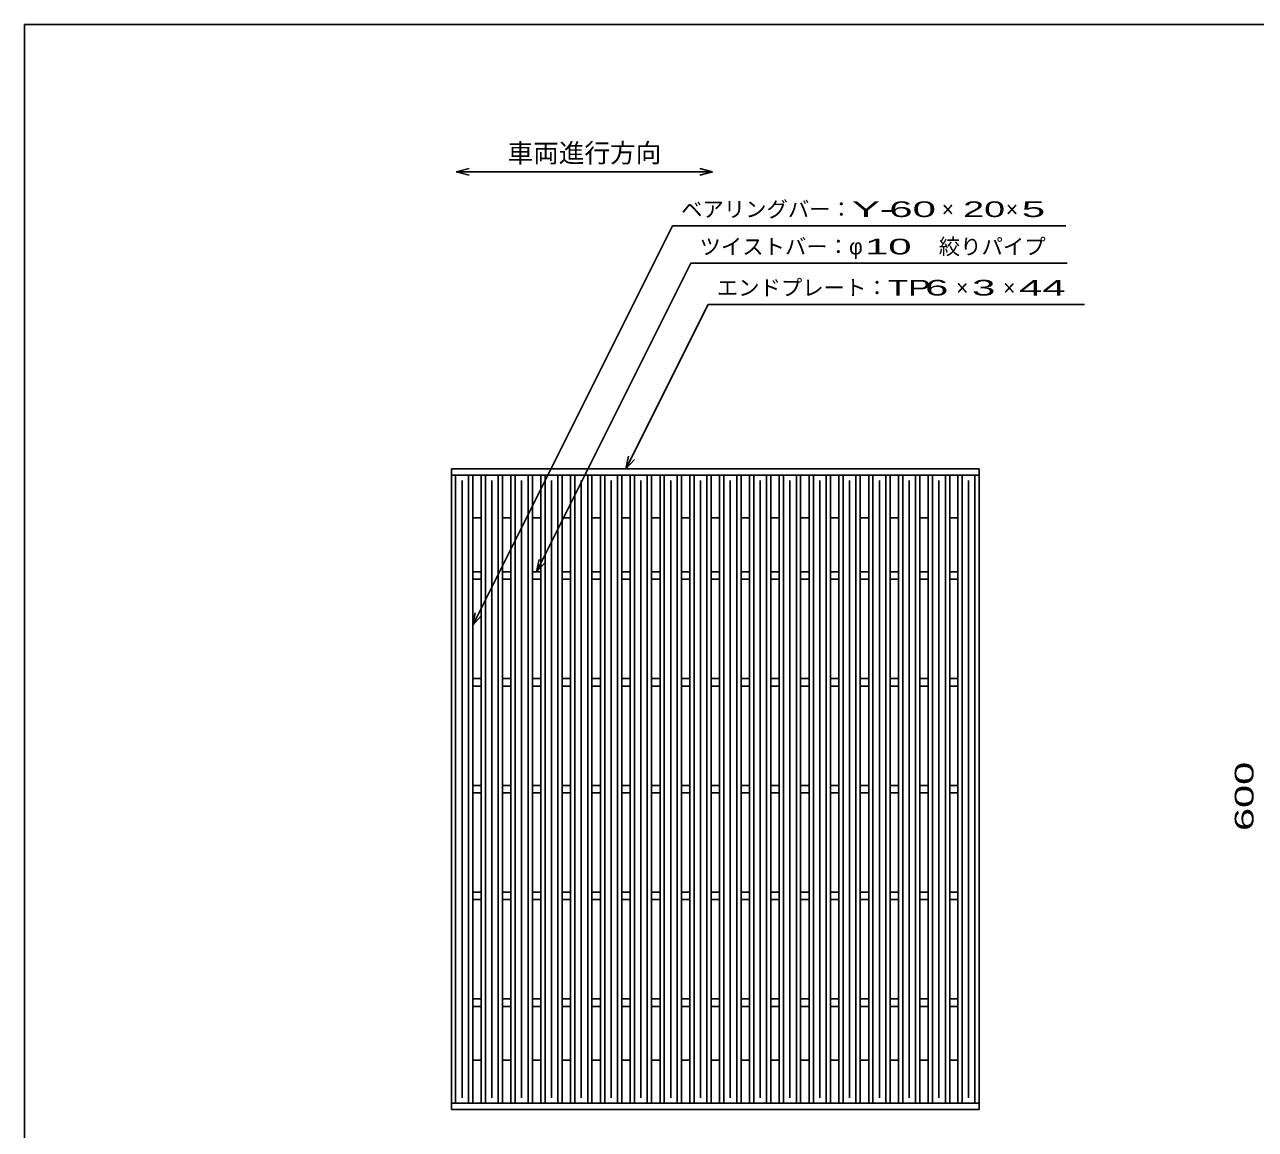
# Model space of a CAD drawing. Units: millimetres, scale not verified. Extents: x -1456 to 1385, y -1026 to 843.
# Drawn here: x -1383 to -231, y -192 to 843 of the extents above; entities that cross this region are included whole.
import ezdxf
from ezdxf.enums import TextEntityAlignment as Align

# ---------------------------------------------------------------- set-up
doc = ezdxf.new("R2010")
doc.units = ezdxf.units.MM
doc.header["$LTSCALE"] = 8
for name, color, linetype, lineweight in [('0_2', 150, 'Continuous', 25), ('16', 3, 'Continuous', 25), ('22', 2, 'Continuous', 25)]:
    doc.layers.add(name, color=color, linetype=linetype, lineweight=lineweight)
doc.styles.add('ベクトル', font='')
doc.styles.get('ベクトル').set_extended_font_data('ベクトル')

msp = doc.modelspace()

# ---------------------------------------------------------------- linework, layer by layer
at = {"layer": '0_2'}
for p, q in [((-1383.2, -917.2), (-1383.2, 842.8)), ((-1383.2, 842.8), (1384.8, 842.8))]:
    msp.add_line(p, q, dxfattribs=at)
at = {"layer": '0_2', "color": 4}
for p, q in [((-979.267, 704.967), (-967.267, 708.167)), ((-967.267, 701.767), (-979.267, 704.967)), ((-979.267, 704.967), (-739.267, 704.967)), ((-739.267, 704.967), (-751.267, 708.167)), ((-751.267, 701.767), (-739.267, 704.967))]:
    msp.add_line(p, q, dxfattribs=at)
at = {"layer": '16'}
for p, q in [((-983.8, 426.8), (-489.8, 426.8)), ((-983.8, 420.8), (-983.8, 426.8)), ((-489.8, 420.8), (-489.8, 426.8)), ((-983.8, 420.8), (-489.8, 420.8)), ((-983.8, -167.2), (-983.8, 420.8)), ((-983.8, 420.8), (-963.8, 420.8)), ((-979.8, -167.2), (-979.8, 420.8)), ((-973.8, -162.2), (-973.8, 415.8)), ((-967.8, -167.2), (-967.8, 420.8)), ((-963.8, -167.2), (-963.8, 420.8)), ((-955.9, -167.2), (-955.9, 420.8)), ((-955.9, 420.8), (-935.9, 420.8)), ((-951.9, -167.2), (-951.9, 420.8)), ((-945.9, -162.2), (-945.9, 415.8)), ((-939.9, -167.2), (-939.9, 420.8)), ((-935.9, -167.2), (-935.9, 420.8)), ((-928, -167.2), (-928, 420.8)), ((-928, 420.8), (-908, 420.8)), ((-924, -167.2), (-924, 420.8)), ((-918, -162.2), (-918, 415.8)), ((-912, -167.2), (-912, 420.8)), ((-908, -167.2), (-908, 420.8)), ((-900.1, -167.2), (-900.1, 420.8)), ((-900.1, 420.8), (-880.1, 420.8)), ((-896.1, -167.2), (-896.1, 420.8)), ((-890.1, -162.2), (-890.1, 415.8)), ((-884.1, -167.2), (-884.1, 420.8)), ((-880.1, -167.2), (-880.1, 420.8)), ((-872.2, -167.2), (-872.2, 420.8)), ((-872.2, 420.8), (-852.2, 420.8)), ((-868.2, -167.2), (-868.2, 420.8)), ((-862.2, -162.2), (-862.2, 415.8)), ((-856.2, -167.2), (-856.2, 420.8)), ((-852.2, -167.2), (-852.2, 420.8)), ((-844.3, -167.2), (-844.3, 420.8)), ((-844.3, 420.8), (-824.3, 420.8)), ((-840.3, -167.2), (-840.3, 420.8)), ((-834.3, -162.2), (-834.3, 415.8)), ((-828.3, -167.2), (-828.3, 420.8)), ((-824.3, -167.2), (-824.3, 420.8)), ((-816.4, -167.2), (-816.4, 420.8)), ((-816.4, 420.8), (-796.4, 420.8)), ((-812.4, -167.2), (-812.4, 420.8)), ((-806.4, -162.2), (-806.4, 415.8)), ((-800.4, -167.2), (-800.4, 420.8)), ((-796.4, -167.2), (-796.4, 420.8)), ((-788.5, -167.2), (-788.5, 420.8)), ((-788.5, 420.8), (-768.5, 420.8)), ((-784.5, -167.2), (-784.5, 420.8)), ((-778.5, -162.2), (-778.5, 415.8)), ((-772.5, -167.2), (-772.5, 420.8)), ((-768.5, -167.2), (-768.5, 420.8)), ((-760.6, -167.2), (-760.6, 420.8)), ((-760.6, 420.8), (-740.6, 420.8)), ((-756.6, -167.2), (-756.6, 420.8)), ((-750.6, -162.2), (-750.6, 415.8)), ((-744.6, -167.2), (-744.6, 420.8)), ((-740.6, -167.2), (-740.6, 420.8)), ((-732.7, -167.2), (-732.7, 420.8)), ((-732.7, 420.8), (-712.7, 420.8)), ((-728.7, -167.2), (-728.7, 420.8)), ((-722.7, -162.2), (-722.7, 415.8)), ((-716.7, -167.2), (-716.7, 420.8)), ((-712.7, -167.2), (-712.7, 420.8)), ((-704.8, -167.2), (-704.8, 420.8)), ((-704.8, 420.8), (-684.8, 420.8)), ((-700.8, -167.2), (-700.8, 420.8)), ((-694.8, -162.2), (-694.8, 415.8)), ((-688.8, -167.2), (-688.8, 420.8)), ((-684.8, -167.2), (-684.8, 420.8)), ((-676.9, -167.2), (-676.9, 420.8)), ((-676.9, 420.8), (-656.9, 420.8)), ((-672.9, -167.2), (-672.9, 420.8)), ((-666.9, -162.2), (-666.9, 415.8)), ((-660.9, -167.2), (-660.9, 420.8)), ((-656.9, -167.2), (-656.9, 420.8)), ((-649, -167.2), (-649, 420.8)), ((-649, 420.8), (-629, 420.8)), ((-645, -167.2), (-645, 420.8)), ((-639, -162.2), (-639, 415.8)), ((-633, -167.2), (-633, 420.8)), ((-629, -167.2), (-629, 420.8)), ((-621.1, -167.2), (-621.1, 420.8)), ((-621.1, 420.8), (-601.1, 420.8)), ((-617.1, -167.2), (-617.1, 420.8)), ((-611.1, -162.2), (-611.1, 415.8)), ((-605.1, -167.2), (-605.1, 420.8)), ((-601.1, -167.2), (-601.1, 420.8)), ((-593.2, -167.2), (-593.2, 420.8)), ((-593.2, 420.8), (-573.2, 420.8)), ((-589.2, -167.2), (-589.2, 420.8)), ((-583.2, -162.2), (-583.2, 415.8)), ((-577.2, -167.2), (-577.2, 420.8)), ((-573.2, -167.2), (-573.2, 420.8)), ((-565.3, -167.2), (-565.3, 420.8)), ((-565.3, 420.8), (-545.3, 420.8)), ((-561.3, -167.2), (-561.3, 420.8)), ((-555.3, -162.2), (-555.3, 415.8)), ((-549.3, -167.2), (-549.3, 420.8)), ((-545.3, -167.2), (-545.3, 420.8)), ((-537.4, -167.2), (-537.4, 420.8)), ((-537.4, 420.8), (-517.4, 420.8)), ((-533.4, -167.2), (-533.4, 420.8)), ((-527.4, -162.2), (-527.4, 415.8)), ((-521.4, -167.2), (-521.4, 420.8)), ((-517.4, -167.2), (-517.4, 420.8)), ((-509.8, -167.2), (-509.8, 420.8)), ((-509.8, 420.8), (-489.8, 420.8)), ((-505.8, -167.2), (-505.8, 420.8)), ((-499.8, -162.2), (-499.8, 415.8)), ((-493.8, -167.2), (-493.8, 420.8)), ((-489.8, -167.2), (-489.8, 420.8)), ((-963.8, 380.8), (-955.9, 380.8)), ((-935.9, 380.8), (-928, 380.8)), ((-908, 380.8), (-900.1, 380.8)), ((-880.1, 380.8), (-872.2, 380.8)), ((-852.2, 380.8), (-844.3, 380.8)), ((-824.3, 380.8), (-816.4, 380.8)), ((-796.4, 380.8), (-788.5, 380.8)), ((-768.5, 380.8), (-760.6, 380.8)), ((-740.6, 380.8), (-732.7, 380.8)), ((-712.7, 380.8), (-704.8, 380.8)), ((-684.8, 380.8), (-676.9, 380.8)), ((-656.9, 380.8), (-649, 380.8)), ((-629, 380.8), (-621.1, 380.8)), ((-601.1, 380.8), (-593.2, 380.8)), ((-573.2, 380.8), (-565.3, 380.8)), ((-545.3, 380.8), (-537.4, 380.8)), ((-517.4, 380.8), (-509.5, 380.8)), ((-963.8, 330.3), (-955.9, 330.3)), ((-963.8, 323.3), (-955.9, 323.3)), ((-935.9, 330.3), (-928, 330.3)), ((-935.9, 323.3), (-928, 323.3)), ((-908, 330.3), (-900.1, 330.3)), ((-908, 323.3), (-900.1, 323.3)), ((-880.1, 330.3), (-872.2, 330.3)), ((-880.1, 323.3), (-872.2, 323.3)), ((-852.2, 330.3), (-844.3, 330.3)), ((-852.2, 323.3), (-844.3, 323.3)), ((-824.3, 330.3), (-816.4, 330.3)), ((-824.3, 323.3), (-816.4, 323.3)), ((-796.4, 330.3), (-788.5, 330.3)), ((-796.4, 323.3), (-788.5, 323.3)), ((-768.5, 330.3), (-760.6, 330.3)), ((-768.5, 323.3), (-760.6, 323.3)), ((-740.6, 330.3), (-732.7, 330.3)), ((-740.6, 323.3), (-732.7, 323.3)), ((-712.7, 330.3), (-704.8, 330.3)), ((-712.7, 323.3), (-704.8, 323.3)), ((-684.8, 330.3), (-676.9, 330.3)), ((-684.8, 323.3), (-676.9, 323.3)), ((-656.9, 330.3), (-649, 330.3)), ((-656.9, 323.3), (-649, 323.3)), ((-629, 330.3), (-621.1, 330.3)), ((-629, 323.3), (-621.1, 323.3)), ((-601.1, 330.3), (-593.2, 330.3)), ((-601.1, 323.3), (-593.2, 323.3)), ((-573.2, 330.3), (-565.3, 330.3)), ((-573.2, 323.3), (-565.3, 323.3)), ((-545.3, 330.3), (-537.4, 330.3)), ((-545.3, 323.3), (-537.4, 323.3)), ((-517.4, 330.3), (-509.8, 330.3)), ((-517.4, 323.3), (-509.8, 323.3)), ((-963.8, 230.3), (-955.9, 230.3)), ((-963.8, 223.3), (-955.9, 223.3)), ((-935.9, 230.3), (-928, 230.3)), ((-935.9, 223.3), (-928, 223.3)), ((-908, 230.3), (-900.1, 230.3)), ((-908, 223.3), (-900.1, 223.3)), ((-880.1, 230.3), (-872.2, 230.3)), ((-880.1, 223.3), (-872.2, 223.3)), ((-852.2, 230.3), (-844.3, 230.3)), ((-852.2, 223.3), (-844.3, 223.3)), ((-824.3, 230.3), (-816.4, 230.3)), ((-824.3, 223.3), (-816.4, 223.3)), ((-796.4, 230.3), (-788.5, 230.3)), ((-796.4, 223.3), (-788.5, 223.3)), ((-768.5, 230.3), (-760.6, 230.3)), ((-768.5, 223.3), (-760.6, 223.3)), ((-740.6, 230.3), (-732.7, 230.3)), ((-740.6, 223.3), (-732.7, 223.3)), ((-712.7, 230.3), (-704.8, 230.3)), ((-712.7, 223.3), (-704.8, 223.3)), ((-684.8, 230.3), (-676.9, 230.3)), ((-684.8, 223.3), (-676.9, 223.3)), ((-656.9, 230.3), (-649, 230.3)), ((-656.9, 223.3), (-649, 223.3)), ((-629, 230.3), (-621.1, 230.3)), ((-629, 223.3), (-621.1, 223.3)), ((-601.1, 230.3), (-593.2, 230.3)), ((-601.1, 223.3), (-593.2, 223.3)), ((-573.2, 230.3), (-565.3, 230.3)), ((-573.2, 223.3), (-565.3, 223.3)), ((-545.3, 230.3), (-537.4, 230.3)), ((-545.3, 223.3), (-537.4, 223.3)), ((-517.4, 230.3), (-509.8, 230.3)), ((-517.4, 223.3), (-509.8, 223.3)), ((-963.8, 130.3), (-955.9, 130.3)), ((-935.9, 130.3), (-928, 130.3)), ((-908, 130.3), (-900.1, 130.3)), ((-880.1, 130.3), (-872.2, 130.3)), ((-852.2, 130.3), (-844.3, 130.3)), ((-824.3, 130.3), (-816.4, 130.3)), ((-796.4, 130.3), (-788.5, 130.3)), ((-768.5, 130.3), (-760.6, 130.3)), ((-740.6, 130.3), (-732.7, 130.3)), ((-712.7, 130.3), (-704.8, 130.3)), ((-684.8, 130.3), (-676.9, 130.3)), ((-656.9, 130.3), (-649, 130.3)), ((-629, 130.3), (-621.1, 130.3)), ((-601.1, 130.3), (-593.2, 130.3)), ((-573.2, 130.3), (-565.3, 130.3)), ((-545.3, 130.3), (-537.4, 130.3)), ((-517.4, 130.3), (-509.8, 130.3)), ((-963.8, 123.3), (-955.9, 123.3)), ((-935.9, 123.3), (-928, 123.3)), ((-908, 123.3), (-900.1, 123.3)), ((-880.1, 123.3), (-872.2, 123.3)), ((-852.2, 123.3), (-844.3, 123.3)), ((-824.3, 123.3), (-816.4, 123.3)), ((-796.4, 123.3), (-788.5, 123.3)), ((-768.5, 123.3), (-760.6, 123.3)), ((-740.6, 123.3), (-732.7, 123.3)), ((-712.7, 123.3), (-704.8, 123.3)), ((-684.8, 123.3), (-676.9, 123.3)), ((-656.9, 123.3), (-649, 123.3)), ((-629, 123.3), (-621.1, 123.3)), ((-601.1, 123.3), (-593.2, 123.3)), ((-573.2, 123.3), (-565.3, 123.3)), ((-545.3, 123.3), (-537.4, 123.3)), ((-517.4, 123.3), (-509.8, 123.3)), ((-963.8, 30.3), (-955.9, 30.3)), ((-963.8, 23.3), (-955.9, 23.3)), ((-935.9, 30.3), (-928, 30.3)), ((-935.9, 23.3), (-928, 23.3)), ((-908, 30.3), (-900.1, 30.3)), ((-908, 23.3), (-900.1, 23.3)), ((-880.1, 30.3), (-872.2, 30.3)), ((-880.1, 23.3), (-872.2, 23.3)), ((-852.2, 30.3), (-844.3, 30.3)), ((-852.2, 23.3), (-844.3, 23.3)), ((-824.3, 30.3), (-816.4, 30.3)), ((-824.3, 23.3), (-816.4, 23.3)), ((-796.4, 30.3), (-788.5, 30.3)), ((-796.4, 23.3), (-788.5, 23.3)), ((-768.5, 30.3), (-760.6, 30.3)), ((-768.5, 23.3), (-760.6, 23.3)), ((-740.6, 30.3), (-732.7, 30.3)), ((-740.6, 23.3), (-732.7, 23.3)), ((-712.7, 30.3), (-704.8, 30.3)), ((-712.7, 23.3), (-704.8, 23.3)), ((-684.8, 30.3), (-676.9, 30.3)), ((-684.8, 23.3), (-676.9, 23.3)), ((-656.9, 30.3), (-649, 30.3)), ((-656.9, 23.3), (-649, 23.3)), ((-629, 30.3), (-621.1, 30.3)), ((-629, 23.3), (-621.1, 23.3)), ((-601.1, 30.3), (-593.2, 30.3)), ((-601.1, 23.3), (-593.2, 23.3)), ((-573.2, 30.3), (-565.3, 30.3)), ((-573.2, 23.3), (-565.3, 23.3)), ((-545.3, 30.3), (-537.4, 30.3)), ((-545.3, 23.3), (-537.4, 23.3)), ((-517.4, 30.3), (-509.8, 30.3)), ((-517.4, 23.3), (-509.8, 23.3)), ((-963.8, -69.7), (-955.9, -69.7)), ((-963.8, -76.7), (-955.9, -76.7)), ((-935.9, -69.7), (-928, -69.7)), ((-935.9, -76.7), (-928, -76.7)), ((-908, -69.7), (-900.1, -69.7)), ((-908, -76.7), (-900.1, -76.7)), ((-880.1, -69.7), (-872.2, -69.7)), ((-880.1, -76.7), (-872.2, -76.7)), ((-852.2, -69.7), (-844.3, -69.7)), ((-852.2, -76.7), (-844.3, -76.7)), ((-824.3, -69.7), (-816.4, -69.7)), ((-824.3, -76.7), (-816.4, -76.7)), ((-796.4, -69.7), (-788.5, -69.7)), ((-796.4, -76.7), (-788.5, -76.7)), ((-768.5, -69.7), (-760.6, -69.7)), ((-768.5, -76.7), (-760.6, -76.7)), ((-740.6, -69.7), (-732.7, -69.7)), ((-740.6, -76.7), (-732.7, -76.7)), ((-712.7, -69.7), (-704.8, -69.7)), ((-712.7, -76.7), (-704.8, -76.7)), ((-684.8, -69.7), (-676.9, -69.7)), ((-684.8, -76.7), (-676.9, -76.7)), ((-656.9, -69.7), (-649, -69.7)), ((-656.9, -76.7), (-649, -76.7)), ((-629, -69.7), (-621.1, -69.7)), ((-629, -76.7), (-621.1, -76.7)), ((-601.1, -69.7), (-593.2, -69.7)), ((-601.1, -76.7), (-593.2, -76.7)), ((-573.2, -69.7), (-565.3, -69.7)), ((-573.2, -76.7), (-565.3, -76.7)), ((-545.3, -69.7), (-537.4, -69.7)), ((-545.3, -76.7), (-537.4, -76.7)), ((-517.4, -69.7), (-509.8, -69.7)), ((-517.4, -76.7), (-509.8, -76.7)), ((-963.8, -127.2), (-955.9, -127.2)), ((-935.9, -127.2), (-928, -127.2)), ((-908, -127.2), (-900.1, -127.2)), ((-880.1, -127.2), (-872.2, -127.2)), ((-852.2, -127.2), (-844.3, -127.2)), ((-824.3, -127.2), (-816.4, -127.2)), ((-796.4, -127.2), (-788.5, -127.2)), ((-768.5, -127.2), (-760.6, -127.2)), ((-740.6, -127.2), (-732.7, -127.2)), ((-712.7, -127.2), (-704.8, -127.2)), ((-684.8, -127.2), (-676.9, -127.2)), ((-656.9, -127.2), (-649, -127.2)), ((-629, -127.2), (-621.1, -127.2)), ((-601.1, -127.2), (-593.2, -127.2)), ((-573.2, -127.2), (-565.3, -127.2)), ((-545.3, -127.2), (-537.4, -127.2)), ((-517.4, -127.2), (-509.5, -127.2)), ((-983.8, -167.2), (-489.8, -167.2)), ((-983.8, -173.2), (-983.8, -167.2)), ((-983.8, -167.2), (-963.8, -167.2)), ((-955.9, -167.2), (-935.9, -167.2)), ((-928, -167.2), (-908, -167.2)), ((-900.1, -167.2), (-880.1, -167.2)), ((-872.2, -167.2), (-852.2, -167.2)), ((-844.3, -167.2), (-824.3, -167.2)), ((-816.4, -167.2), (-796.4, -167.2)), ((-788.5, -167.2), (-768.5, -167.2)), ((-760.6, -167.2), (-740.6, -167.2)), ((-732.7, -167.2), (-712.7, -167.2)), ((-704.8, -167.2), (-684.8, -167.2)), ((-676.9, -167.2), (-656.9, -167.2)), ((-649, -167.2), (-629, -167.2)), ((-621.1, -167.2), (-601.1, -167.2)), ((-593.2, -167.2), (-573.2, -167.2)), ((-565.3, -167.2), (-545.3, -167.2)), ((-537.4, -167.2), (-517.4, -167.2)), ((-509.8, -167.2), (-489.8, -167.2)), ((-489.8, -173.2), (-489.8, -167.2)), ((-983.8, -173.2), (-489.8, -173.2))]:
    msp.add_line(p, q, dxfattribs=at)
at = {"layer": '22', "color": 4}
for p, q in [((-963.8, 280.3), (-776.8, 654.3)), ((-776.8, 654.3), (-408.8, 654.3)), ((-904.05, 330.3), (-759.55, 619.3)), ((-759.55, 619.3), (-407.55, 619.3)), ((-820.35, 426.8), (-743.35, 580.8)), ((-743.35, 580.8), (-391.35, 580.8)), ((-820.35, 426.8), (-817.95, 438.48)), ((-820.35, 426.8), (-812.35, 435.6)), ((-904.05, 330.3), (-901.65, 341.98)), ((-904.05, 330.3), (-896.05, 339.1)), ((-963.8, 280.3), (-961.4, 291.98)), ((-963.8, 280.3), (-955.8, 289.1))]:
    msp.add_line(p, q, dxfattribs=at)

# ---------------------------------------------------------------- texts
at = {"layer": '0_2', "color": 2, "style": 'ベクトル'}
msp.add_text('車両進行方向', height=17.6, dxfattribs=at).set_placement((-931.267, 722.567), align=Align.MIDDLE_LEFT)
at = {"layer": '22', "style": 'ベクトル'}
for s, p in [('ベアリングバー：', (-768.8, 669.9)), ('×', (-524.8, 669.9)), ('×', (-464.8, 669.9)), ('ツイストバー：', (-751.55, 634.9)), ('φ', (-611.55, 634.9)), ('絞りパイプ', (-527.55, 634.9)), ('エンドプレート：', (-735.35, 596.4)), ('×', (-511.35, 596.4)), ('×', (-467.35, 596.4))]:
    msp.add_text(s, height=14.66, dxfattribs=at).set_placement(p, align=Align.MIDDLE_LEFT)
for s, width, p in [('Y-', 2, (-608.8, 669.9)), (' 60 ', 2, (-584.8, 669.9)), ('20', 1.8, (-504.8, 669.9)), (' 5 ', 2, (-460.8, 669.9)), (' 10 ', 2, (-607.55, 634.9)), ('TP', 1.6, (-575.35, 596.4)), (' 6 ', 2, (-551.35, 596.4)), (' 3 ', 2, (-507.35, 596.4)), (' 44 ', 2, (-463.35, 596.4))]:
    msp.add_text(s, height=14.66, dxfattribs=dict(at, width=width)).set_placement(p, align=Align.MIDDLE_LEFT)
at = {"layer": '22', "style": 'ベクトル', "width": 1.65}
msp.add_text(' 600 ', height=17.6, rotation=90, dxfattribs=at).set_placement((-241.8, 76.8), align=Align.MIDDLE_LEFT)

doc.saveas('drawing.dxf')
